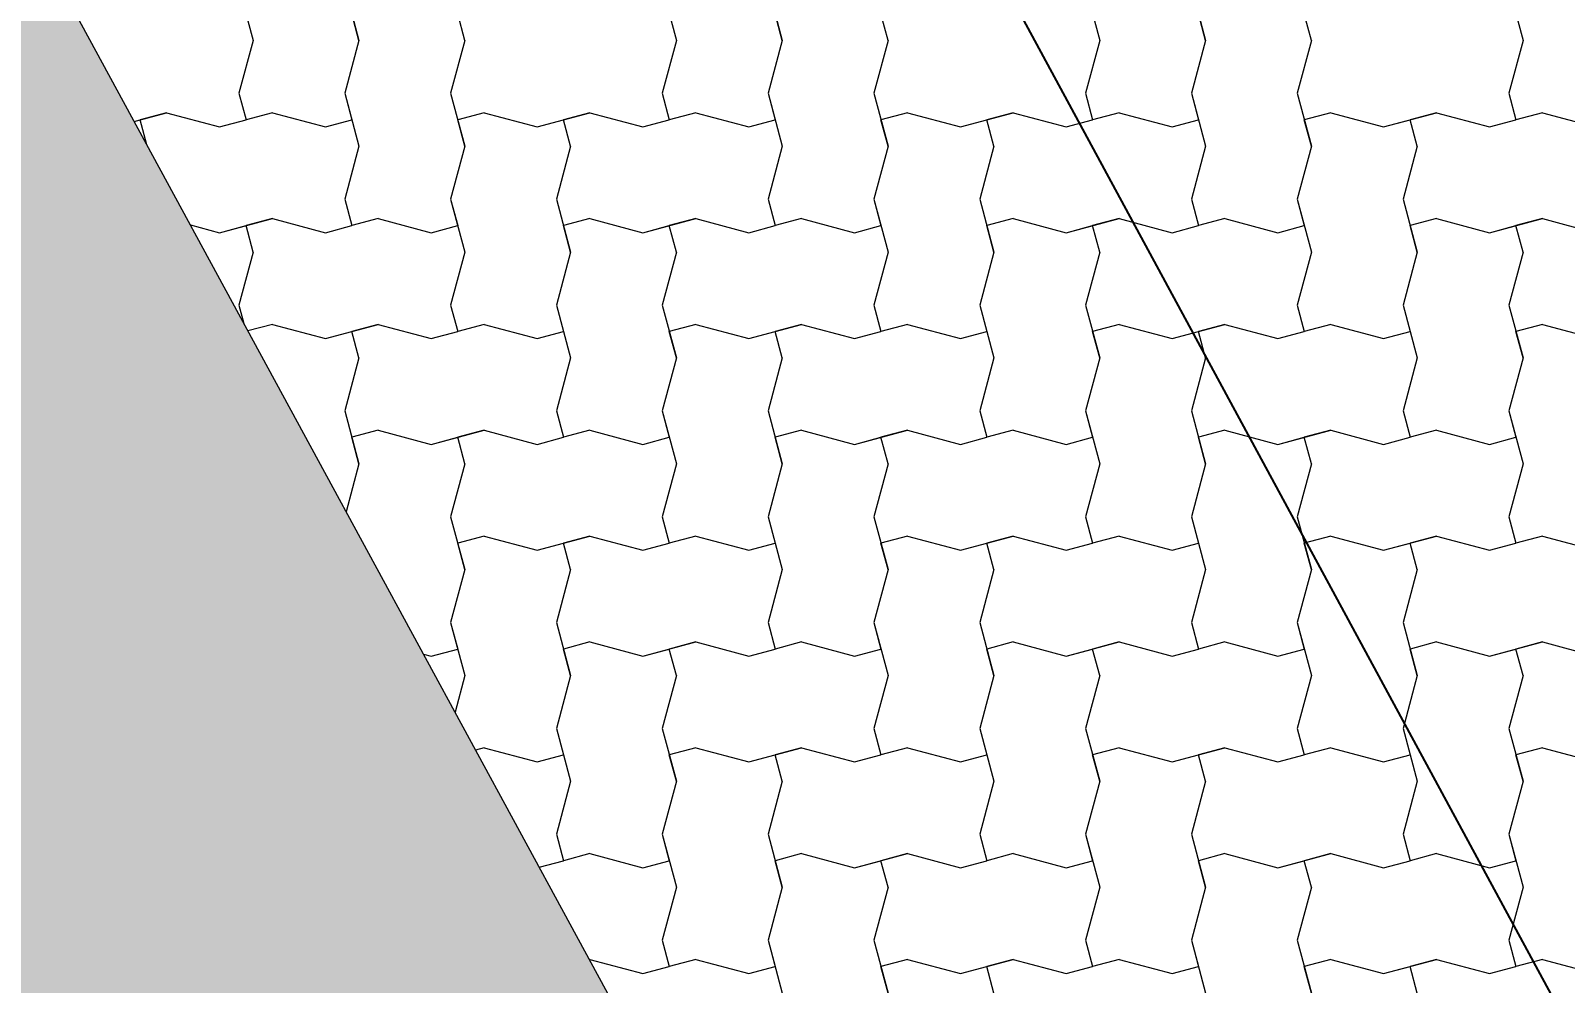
# Model space of a CAD drawing. Header units: metres. Extents: x -111189 to -108577, y -72951 to -72647.
# Drawn here: x -109761.053 to -109759.603, y -72923.063 to -72922.163 of the extents above; entities that cross this region are included whole.
import ezdxf

# ---------------------------------------------------------------- set-up
doc = ezdxf.new("R2010")
doc.units = ezdxf.units.M
doc.header["$MEASUREMENT"] = 0
doc.set_wipeout_variables(frame=1)
doc.linetypes.add('Wipeout_Contour', pattern=[1, 0, -1])
for name, color, linetype in [('00 - Muros - Pormenores', 7, 'Continuous'), ('02 - ESTRADAS', 7, 'Continuous'), ('02 - PASSEIOS', 7, 'Continuous'), ('Planta Piso -1_1_01 - TERRENO PROPOSTO', 7, 'Continuous')]:
    doc.layers.add(name, color=color, linetype=linetype)
doc.styles.add('ESTILO_GERADO_3', font='AGENCYR.TTF')
doc.dimstyles.new('ESTILO_GERADO__2', dxfattribs={"dimtxt": 0.15, "dimasz": 0.057, "dimexe": 0.18, "dimexo": 0.05, "dimgap": 0, "dimtad": 1, "dimzin": 0, "dimdsep": 46, "dimtxsty": 'ESTILO_GERADO_3', "dimblk": 'ARROWHEAD_2', "dimblk1": 'ARROWHEAD_2', "dimblk2": 'ARROWHEAD_2', "dimcen": 0.09, "dimclrd": 7, "dimclre": 7, "dimclrt": 7, "dimadec": 0, "dimazin": 0, "dimtfac": 1, "dimtdec": 4, "dimtmove": 0, "dimatfit": 3, "dimfxl": 1, "dimtolj": 1, "dimtzin": 0, "dimarcsym": 0})

# ---------------------------------------------------------------- blocks, each defined once
blk = doc.blocks.new('Malha_7_1', base_point=(-111182.45, -72914.5203))
at = {"layer": '02 - ESTRADAS', "linetype": 'Continuous', "lineweight": 0}
blk.add_hatch(color=59, dxfattribs=at).paths.add_polyline_path([(-111182.45, -72914.5203), (-111188.8126, -72916.4733), (-111186.8713, -72920.0457), (-111184.43, -72924.5384), (-111179.542, -72933.5337), (-111178.9858, -72934.5573), (-111177.1266, -72937.9788), (-111170.2715, -72950.5942), (-111163.9365, -72948.6033), (-111171.3979, -72934.867), (-111173.1932, -72931.5618), (-111177.5277, -72923.5822), (-111178.6992, -72921.4255), (-111179.283, -72920.3506), (-111181.1398, -72916.9324)])
at = {"layer": '02 - ESTRADAS', "color": 7, "linetype": 'Continuous', "lineweight": 13, "flags": 128}
blk.add_lwpolyline([(-111182.45, -72914.5203), (-111181.1398, -72916.9324), (-111179.283, -72920.3506), (-111178.6992, -72921.4255), (-111177.5277, -72923.5822), (-111173.1932, -72931.5618), (-111171.3979, -72934.867), (-111163.9365, -72948.6033), (-111170.2715, -72950.5942), (-111177.1266, -72937.9788), (-111178.9858, -72934.5573), (-111179.542, -72933.5337), (-111184.43, -72924.5384), (-111186.8713, -72920.0457), (-111188.8126, -72916.4733)], close=True, dxfattribs=at)
blk = doc.blocks.new('*X25', base_point=(-110957.0649, -73026.2797))
at = {"layer": '02 - PASSEIOS', "color": 253, "linetype": 'Continuous', "lineweight": 9}
for p, q in [((-111178.4649, -72921.548), (-111178.4515, -72921.598)), ((-111178.3649, -72921.548), (-111178.3515, -72921.598)), ((-111178.0649, -72921.548), (-111178.0515, -72921.598)), ((-111177.9649, -72921.548), (-111177.9515, -72921.598)), ((-111177.6649, -72921.548), (-111177.6515, -72921.598)), ((-111177.5649, -72921.548), (-111177.5515, -72921.598)), ((-111177.2649, -72921.548), (-111177.2515, -72921.598)), ((-111178.3515, -72921.598), (-111178.3582, -72921.573)), ((-111178.2515, -72921.598), (-111178.2582, -72921.573)), ((-111177.9515, -72921.598), (-111177.9582, -72921.573)), ((-111177.8515, -72921.598), (-111177.8582, -72921.573)), ((-111177.5515, -72921.598), (-111177.5582, -72921.573)), ((-111177.4515, -72921.598), (-111177.4582, -72921.573)), ((-111178.4515, -72921.598), (-111178.4649, -72921.648)), ((-111178.3515, -72921.598), (-111178.3649, -72921.648)), ((-111178.3515, -72921.598), (-111178.3649, -72921.648)), ((-111178.2515, -72921.598), (-111178.2649, -72921.648)), ((-111178.0515, -72921.598), (-111178.0649, -72921.648)), ((-111177.9515, -72921.598), (-111177.9649, -72921.648)), ((-111177.9515, -72921.598), (-111177.9649, -72921.648)), ((-111177.8515, -72921.598), (-111177.8649, -72921.648)), ((-111177.6515, -72921.598), (-111177.6649, -72921.648)), ((-111177.5515, -72921.598), (-111177.5649, -72921.648)), ((-111177.5515, -72921.598), (-111177.5649, -72921.648)), ((-111177.4515, -72921.598), (-111177.4649, -72921.648)), ((-111177.2515, -72921.598), (-111177.2649, -72921.648)), ((-111178.4649, -72921.648), (-111178.4582, -72921.673)), ((-111178.3649, -72921.648), (-111178.3582, -72921.673)), ((-111178.3649, -72921.648), (-111178.3515, -72921.698)), ((-111178.2649, -72921.648), (-111178.2515, -72921.698)), ((-111178.0649, -72921.648), (-111178.0582, -72921.673)), ((-111177.9649, -72921.648), (-111177.9582, -72921.673)), ((-111177.9649, -72921.648), (-111177.9515, -72921.698)), ((-111177.8649, -72921.648), (-111177.8515, -72921.698)), ((-111177.6649, -72921.648), (-111177.6582, -72921.673)), ((-111177.5649, -72921.648), (-111177.5582, -72921.673)), ((-111177.5649, -72921.648), (-111177.5515, -72921.698)), ((-111177.4649, -72921.648), (-111177.4515, -72921.698)), ((-111177.2649, -72921.648), (-111177.2582, -72921.673)), ((-111178.5639, -72921.6746), (-111178.5332, -72921.6663)), ((-111178.5639, -72921.6746), (-111178.5582, -72921.673)), ((-111178.5332, -72921.6663), (-111178.5582, -72921.673)), ((-111178.5518, -72921.6968), (-111178.5582, -72921.673)), ((-111178.5332, -72921.6663), (-111178.4832, -72921.6797)), ((-111178.5332, -72921.6663), (-111178.4832, -72921.6797)), ((-111178.4832, -72921.6797), (-111178.4582, -72921.673)), ((-111178.4832, -72921.6797), (-111178.4582, -72921.673)), ((-111178.4332, -72921.6663), (-111178.4582, -72921.673)), ((-111178.4332, -72921.6663), (-111178.3832, -72921.6797)), ((-111178.3832, -72921.6797), (-111178.3582, -72921.673)), ((-111178.2332, -72921.6663), (-111178.2582, -72921.673)), ((-111178.2332, -72921.6663), (-111178.2582, -72921.673)), ((-111178.2515, -72921.698), (-111178.2582, -72921.673)), ((-111178.2332, -72921.6663), (-111178.1832, -72921.6797)), ((-111178.2332, -72921.6663), (-111178.1832, -72921.6797)), ((-111178.1832, -72921.6797), (-111178.1332, -72921.6663)), ((-111178.1832, -72921.6797), (-111178.1582, -72921.673)), ((-111178.1332, -72921.6663), (-111178.1582, -72921.673)), ((-111178.1515, -72921.698), (-111178.1582, -72921.673)), ((-111178.1332, -72921.6663), (-111178.0832, -72921.6797)), ((-111178.1332, -72921.6663), (-111178.0832, -72921.6797)), ((-111178.0832, -72921.6797), (-111178.0582, -72921.673)), ((-111178.0832, -72921.6797), (-111178.0582, -72921.673)), ((-111178.0332, -72921.6663), (-111178.0582, -72921.673)), ((-111178.0332, -72921.6663), (-111177.9832, -72921.6797)), ((-111177.9832, -72921.6797), (-111177.9582, -72921.673)), ((-111177.8332, -72921.6663), (-111177.8582, -72921.673)), ((-111177.8332, -72921.6663), (-111177.8582, -72921.673)), ((-111177.8515, -72921.698), (-111177.8582, -72921.673)), ((-111177.8332, -72921.6663), (-111177.7832, -72921.6797)), ((-111177.8332, -72921.6663), (-111177.7832, -72921.6797)), ((-111177.7832, -72921.6797), (-111177.7332, -72921.6663)), ((-111177.7832, -72921.6797), (-111177.7582, -72921.673)), ((-111177.7332, -72921.6663), (-111177.7582, -72921.673)), ((-111177.7515, -72921.698), (-111177.7582, -72921.673)), ((-111177.7332, -72921.6663), (-111177.6832, -72921.6797)), ((-111177.7332, -72921.6663), (-111177.6832, -72921.6797)), ((-111177.6832, -72921.6797), (-111177.6582, -72921.673)), ((-111177.6832, -72921.6797), (-111177.6582, -72921.673)), ((-111177.6332, -72921.6663), (-111177.6582, -72921.673)), ((-111177.6332, -72921.6663), (-111177.5832, -72921.6797)), ((-111177.5832, -72921.6797), (-111177.5582, -72921.673)), ((-111177.4332, -72921.6663), (-111177.4582, -72921.673)), ((-111177.4332, -72921.6663), (-111177.4582, -72921.673)), ((-111177.4515, -72921.698), (-111177.4582, -72921.673)), ((-111177.4332, -72921.6663), (-111177.3832, -72921.6797)), ((-111177.4332, -72921.6663), (-111177.3832, -72921.6797)), ((-111177.3832, -72921.6797), (-111177.3332, -72921.6663)), ((-111177.3832, -72921.6797), (-111177.3582, -72921.673)), ((-111177.3332, -72921.6663), (-111177.3582, -72921.673)), ((-111177.3515, -72921.698), (-111177.3582, -72921.673)), ((-111177.3332, -72921.6663), (-111177.2832, -72921.6797)), ((-111177.3332, -72921.6663), (-111177.2832, -72921.6797)), ((-111177.2832, -72921.6797), (-111177.2582, -72921.673)), ((-111177.2832, -72921.6797), (-111177.2582, -72921.673)), ((-111177.2332, -72921.6663), (-111177.2582, -72921.673)), ((-111177.2332, -72921.6663), (-111177.1832, -72921.6797)), ((-111178.3515, -72921.698), (-111178.3649, -72921.748)), ((-111178.2515, -72921.698), (-111178.2649, -72921.748)), ((-111178.2515, -72921.698), (-111178.2649, -72921.748)), ((-111178.1515, -72921.698), (-111178.1649, -72921.748)), ((-111177.9515, -72921.698), (-111177.9649, -72921.748)), ((-111177.8515, -72921.698), (-111177.8649, -72921.748)), ((-111177.8515, -72921.698), (-111177.8649, -72921.748)), ((-111177.7515, -72921.698), (-111177.7649, -72921.748)), ((-111177.5515, -72921.698), (-111177.5649, -72921.748)), ((-111177.4515, -72921.698), (-111177.4649, -72921.748)), ((-111177.4515, -72921.698), (-111177.4649, -72921.748)), ((-111177.3515, -72921.698), (-111177.3649, -72921.748)), ((-111178.3649, -72921.748), (-111178.3582, -72921.773)), ((-111178.2649, -72921.748), (-111178.2582, -72921.773)), ((-111178.2649, -72921.748), (-111178.2515, -72921.798)), ((-111178.1649, -72921.748), (-111178.1515, -72921.798)), ((-111177.9649, -72921.748), (-111177.9582, -72921.773)), ((-111177.8649, -72921.748), (-111177.8582, -72921.773)), ((-111177.8649, -72921.748), (-111177.8515, -72921.798)), ((-111177.7649, -72921.748), (-111177.7515, -72921.798)), ((-111177.5649, -72921.748), (-111177.5582, -72921.773)), ((-111177.4649, -72921.748), (-111177.4582, -72921.773)), ((-111177.4649, -72921.748), (-111177.4515, -72921.798)), ((-111177.3649, -72921.748), (-111177.3515, -72921.798)), ((-111178.5108, -72921.7723), (-111178.4832, -72921.7797)), ((-111178.5108, -72921.7723), (-111178.4832, -72921.7797)), ((-111178.4832, -72921.7797), (-111178.4332, -72921.7663)), ((-111178.4832, -72921.7797), (-111178.4582, -72921.773)), ((-111178.4332, -72921.7663), (-111178.4582, -72921.773)), ((-111178.4515, -72921.798), (-111178.4582, -72921.773)), ((-111178.4332, -72921.7663), (-111178.3832, -72921.7797)), ((-111178.4332, -72921.7663), (-111178.3832, -72921.7797)), ((-111178.3832, -72921.7797), (-111178.3582, -72921.773)), ((-111178.3832, -72921.7797), (-111178.3582, -72921.773)), ((-111178.3332, -72921.7663), (-111178.3582, -72921.773)), ((-111178.3332, -72921.7663), (-111178.2832, -72921.7797)), ((-111178.2832, -72921.7797), (-111178.2582, -72921.773)), ((-111178.1332, -72921.7663), (-111178.1582, -72921.773)), ((-111178.1332, -72921.7663), (-111178.1582, -72921.773)), ((-111178.1515, -72921.798), (-111178.1582, -72921.773)), ((-111178.1332, -72921.7663), (-111178.0832, -72921.7797)), ((-111178.1332, -72921.7663), (-111178.0832, -72921.7797)), ((-111178.0832, -72921.7797), (-111178.0332, -72921.7663)), ((-111178.0832, -72921.7797), (-111178.0582, -72921.773)), ((-111178.0332, -72921.7663), (-111178.0582, -72921.773)), ((-111178.0515, -72921.798), (-111178.0582, -72921.773)), ((-111178.0332, -72921.7663), (-111177.9832, -72921.7797)), ((-111178.0332, -72921.7663), (-111177.9832, -72921.7797)), ((-111177.9832, -72921.7797), (-111177.9582, -72921.773)), ((-111177.9832, -72921.7797), (-111177.9582, -72921.773)), ((-111177.9332, -72921.7663), (-111177.9582, -72921.773)), ((-111177.9332, -72921.7663), (-111177.8832, -72921.7797)), ((-111177.8832, -72921.7797), (-111177.8582, -72921.773)), ((-111177.7332, -72921.7663), (-111177.7582, -72921.773)), ((-111177.7332, -72921.7663), (-111177.7582, -72921.773)), ((-111177.7515, -72921.798), (-111177.7582, -72921.773)), ((-111177.7332, -72921.7663), (-111177.6832, -72921.7797)), ((-111177.7332, -72921.7663), (-111177.6832, -72921.7797)), ((-111177.6832, -72921.7797), (-111177.6332, -72921.7663)), ((-111177.6832, -72921.7797), (-111177.6582, -72921.773)), ((-111177.6332, -72921.7663), (-111177.6582, -72921.773)), ((-111177.6515, -72921.798), (-111177.6582, -72921.773)), ((-111177.6332, -72921.7663), (-111177.5832, -72921.7797)), ((-111177.6332, -72921.7663), (-111177.5832, -72921.7797)), ((-111177.5832, -72921.7797), (-111177.5582, -72921.773)), ((-111177.5832, -72921.7797), (-111177.5582, -72921.773)), ((-111177.5332, -72921.7663), (-111177.5582, -72921.773)), ((-111177.5332, -72921.7663), (-111177.4832, -72921.7797)), ((-111177.4832, -72921.7797), (-111177.4582, -72921.773)), ((-111177.3332, -72921.7663), (-111177.3582, -72921.773)), ((-111177.3332, -72921.7663), (-111177.3582, -72921.773)), ((-111177.3515, -72921.798), (-111177.3582, -72921.773)), ((-111177.3332, -72921.7663), (-111177.2832, -72921.7797)), ((-111177.3332, -72921.7663), (-111177.2832, -72921.7797)), ((-111177.2832, -72921.7797), (-111177.2332, -72921.7663)), ((-111177.2832, -72921.7797), (-111177.2582, -72921.773)), ((-111177.2332, -72921.7663), (-111177.2582, -72921.773)), ((-111177.2515, -72921.798), (-111177.2582, -72921.773)), ((-111177.2332, -72921.7663), (-111177.1832, -72921.7797)), ((-111177.2332, -72921.7663), (-111177.1832, -72921.7797)), ((-111178.4515, -72921.798), (-111178.4649, -72921.848)), ((-111178.2515, -72921.798), (-111178.2649, -72921.848)), ((-111178.1515, -72921.798), (-111178.1649, -72921.848)), ((-111178.1515, -72921.798), (-111178.1649, -72921.848)), ((-111178.0515, -72921.798), (-111178.0649, -72921.848)), ((-111177.8515, -72921.798), (-111177.8649, -72921.848)), ((-111177.7515, -72921.798), (-111177.7649, -72921.848)), ((-111177.7515, -72921.798), (-111177.7649, -72921.848)), ((-111177.6515, -72921.798), (-111177.6649, -72921.848)), ((-111177.4515, -72921.798), (-111177.4649, -72921.848)), ((-111177.3515, -72921.798), (-111177.3649, -72921.848)), ((-111177.3515, -72921.798), (-111177.3649, -72921.848)), ((-111177.2515, -72921.798), (-111177.2649, -72921.848)), ((-111178.4649, -72921.848), (-111178.4602, -72921.8654)), ((-111178.2649, -72921.848), (-111178.2582, -72921.873)), ((-111178.1649, -72921.848), (-111178.1582, -72921.873)), ((-111178.1649, -72921.848), (-111178.1515, -72921.898)), ((-111178.0649, -72921.848), (-111178.0515, -72921.898)), ((-111177.8649, -72921.848), (-111177.8582, -72921.873)), ((-111177.7649, -72921.848), (-111177.7582, -72921.873)), ((-111177.7649, -72921.848), (-111177.7515, -72921.898)), ((-111177.6649, -72921.848), (-111177.6515, -72921.898)), ((-111177.4649, -72921.848), (-111177.4582, -72921.873)), ((-111177.3649, -72921.848), (-111177.3582, -72921.873)), ((-111177.3649, -72921.848), (-111177.3515, -72921.898)), ((-111177.2649, -72921.848), (-111177.2515, -72921.898)), ((-111178.4332, -72921.8663), (-111178.4564, -72921.8725)), ((-111178.4332, -72921.8663), (-111178.4564, -72921.8725)), ((-111178.4332, -72921.8663), (-111178.3832, -72921.8797)), ((-111178.4332, -72921.8663), (-111178.3832, -72921.8797)), ((-111178.3832, -72921.8797), (-111178.3332, -72921.8663)), ((-111178.3832, -72921.8797), (-111178.3582, -72921.873)), ((-111178.3332, -72921.8663), (-111178.3582, -72921.873)), ((-111178.3515, -72921.898), (-111178.3582, -72921.873)), ((-111178.3332, -72921.8663), (-111178.2832, -72921.8797)), ((-111178.3332, -72921.8663), (-111178.2832, -72921.8797)), ((-111178.2832, -72921.8797), (-111178.2582, -72921.873)), ((-111178.2832, -72921.8797), (-111178.2582, -72921.873)), ((-111178.2332, -72921.8663), (-111178.2582, -72921.873)), ((-111178.2332, -72921.8663), (-111178.1832, -72921.8797)), ((-111178.1832, -72921.8797), (-111178.1582, -72921.873)), ((-111178.0332, -72921.8663), (-111178.0582, -72921.873)), ((-111178.0332, -72921.8663), (-111178.0582, -72921.873)), ((-111178.0515, -72921.898), (-111178.0582, -72921.873)), ((-111178.0332, -72921.8663), (-111177.9832, -72921.8797)), ((-111178.0332, -72921.8663), (-111177.9832, -72921.8797)), ((-111177.9832, -72921.8797), (-111177.9332, -72921.8663)), ((-111177.9832, -72921.8797), (-111177.9582, -72921.873)), ((-111177.9332, -72921.8663), (-111177.9582, -72921.873)), ((-111177.9515, -72921.898), (-111177.9582, -72921.873)), ((-111177.9332, -72921.8663), (-111177.8832, -72921.8797)), ((-111177.9332, -72921.8663), (-111177.8832, -72921.8797)), ((-111177.8832, -72921.8797), (-111177.8582, -72921.873)), ((-111177.8832, -72921.8797), (-111177.8582, -72921.873)), ((-111177.8332, -72921.8663), (-111177.8582, -72921.873)), ((-111177.8332, -72921.8663), (-111177.7832, -72921.8797)), ((-111177.7832, -72921.8797), (-111177.7582, -72921.873)), ((-111177.6332, -72921.8663), (-111177.6582, -72921.873)), ((-111177.6332, -72921.8663), (-111177.6582, -72921.873)), ((-111177.6515, -72921.898), (-111177.6582, -72921.873)), ((-111177.6332, -72921.8663), (-111177.5832, -72921.8797)), ((-111177.6332, -72921.8663), (-111177.5832, -72921.8797)), ((-111177.5832, -72921.8797), (-111177.5332, -72921.8663)), ((-111177.5832, -72921.8797), (-111177.5582, -72921.873)), ((-111177.5332, -72921.8663), (-111177.5582, -72921.873)), ((-111177.5515, -72921.898), (-111177.5582, -72921.873)), ((-111177.5332, -72921.8663), (-111177.4832, -72921.8797)), ((-111177.5332, -72921.8663), (-111177.4832, -72921.8797)), ((-111177.4832, -72921.8797), (-111177.4582, -72921.873)), ((-111177.4832, -72921.8797), (-111177.4582, -72921.873)), ((-111177.4332, -72921.8663), (-111177.4582, -72921.873)), ((-111177.4332, -72921.8663), (-111177.3832, -72921.8797)), ((-111177.3832, -72921.8797), (-111177.3582, -72921.873)), ((-111177.2332, -72921.8663), (-111177.2582, -72921.873)), ((-111177.2332, -72921.8663), (-111177.2582, -72921.873)), ((-111177.2515, -72921.898), (-111177.2582, -72921.873)), ((-111177.2332, -72921.8663), (-111177.1832, -72921.8797)), ((-111177.2332, -72921.8663), (-111177.1832, -72921.8797)), ((-111178.3515, -72921.898), (-111178.3649, -72921.948)), ((-111178.1515, -72921.898), (-111178.1649, -72921.948)), ((-111178.0515, -72921.898), (-111178.0649, -72921.948)), ((-111178.0515, -72921.898), (-111178.0649, -72921.948)), ((-111177.9515, -72921.898), (-111177.9649, -72921.948)), ((-111177.7515, -72921.898), (-111177.7649, -72921.948)), ((-111177.6515, -72921.898), (-111177.6649, -72921.948)), ((-111177.6515, -72921.898), (-111177.6649, -72921.948)), ((-111177.5515, -72921.898), (-111177.5649, -72921.948)), ((-111177.3515, -72921.898), (-111177.3649, -72921.948)), ((-111177.2515, -72921.898), (-111177.2649, -72921.948)), ((-111177.2515, -72921.898), (-111177.2649, -72921.948)), ((-111178.3649, -72921.948), (-111178.3515, -72921.998)), ((-111178.1649, -72921.948), (-111178.1582, -72921.973)), ((-111178.0649, -72921.948), (-111178.0582, -72921.973)), ((-111178.0649, -72921.948), (-111178.0515, -72921.998)), ((-111177.9649, -72921.948), (-111177.9515, -72921.998)), ((-111177.7649, -72921.948), (-111177.7582, -72921.973)), ((-111177.6649, -72921.948), (-111177.6582, -72921.973)), ((-111177.6649, -72921.948), (-111177.6515, -72921.998)), ((-111177.5649, -72921.948), (-111177.5515, -72921.998)), ((-111177.3649, -72921.948), (-111177.3582, -72921.973)), ((-111177.2649, -72921.948), (-111177.2582, -72921.973)), ((-111177.2649, -72921.948), (-111177.2515, -72921.998)), ((-111178.3332, -72921.9663), (-111178.3582, -72921.973)), ((-111178.3332, -72921.9663), (-111178.3582, -72921.973)), ((-111178.3515, -72921.998), (-111178.3582, -72921.973)), ((-111178.3332, -72921.9663), (-111178.2832, -72921.9797)), ((-111178.3332, -72921.9663), (-111178.2832, -72921.9797)), ((-111178.2832, -72921.9797), (-111178.2332, -72921.9663)), ((-111178.2832, -72921.9797), (-111178.2582, -72921.973)), ((-111178.2332, -72921.9663), (-111178.2582, -72921.973)), ((-111178.2515, -72921.998), (-111178.2582, -72921.973)), ((-111178.2332, -72921.9663), (-111178.1832, -72921.9797)), ((-111178.2332, -72921.9663), (-111178.1832, -72921.9797)), ((-111178.1832, -72921.9797), (-111178.1582, -72921.973)), ((-111178.1832, -72921.9797), (-111178.1582, -72921.973)), ((-111178.1332, -72921.9663), (-111178.1582, -72921.973)), ((-111178.1332, -72921.9663), (-111178.0832, -72921.9797)), ((-111178.0832, -72921.9797), (-111178.0582, -72921.973)), ((-111177.9332, -72921.9663), (-111177.9582, -72921.973)), ((-111177.9332, -72921.9663), (-111177.9582, -72921.973)), ((-111177.9515, -72921.998), (-111177.9582, -72921.973)), ((-111177.9332, -72921.9663), (-111177.8832, -72921.9797)), ((-111177.9332, -72921.9663), (-111177.8832, -72921.9797)), ((-111177.8832, -72921.9797), (-111177.8332, -72921.9663)), ((-111177.8832, -72921.9797), (-111177.8582, -72921.973)), ((-111177.8332, -72921.9663), (-111177.8582, -72921.973)), ((-111177.8515, -72921.998), (-111177.8582, -72921.973)), ((-111177.8332, -72921.9663), (-111177.7832, -72921.9797)), ((-111177.8332, -72921.9663), (-111177.7832, -72921.9797)), ((-111177.7832, -72921.9797), (-111177.7582, -72921.973)), ((-111177.7832, -72921.9797), (-111177.7582, -72921.973)), ((-111177.7332, -72921.9663), (-111177.7582, -72921.973)), ((-111177.7332, -72921.9663), (-111177.6832, -72921.9797)), ((-111177.6832, -72921.9797), (-111177.6582, -72921.973)), ((-111177.5332, -72921.9663), (-111177.5582, -72921.973)), ((-111177.5332, -72921.9663), (-111177.5582, -72921.973)), ((-111177.5515, -72921.998), (-111177.5582, -72921.973)), ((-111177.5332, -72921.9663), (-111177.4832, -72921.9797)), ((-111177.5332, -72921.9663), (-111177.4832, -72921.9797)), ((-111177.4832, -72921.9797), (-111177.4332, -72921.9663)), ((-111177.4832, -72921.9797), (-111177.4582, -72921.973)), ((-111177.4332, -72921.9663), (-111177.4582, -72921.973)), ((-111177.4515, -72921.998), (-111177.4582, -72921.973)), ((-111177.4332, -72921.9663), (-111177.3832, -72921.9797)), ((-111177.4332, -72921.9663), (-111177.3832, -72921.9797)), ((-111177.3832, -72921.9797), (-111177.3582, -72921.973)), ((-111177.3832, -72921.9797), (-111177.3582, -72921.973)), ((-111177.3332, -72921.9663), (-111177.3582, -72921.973)), ((-111177.3332, -72921.9663), (-111177.2832, -72921.9797)), ((-111177.2832, -72921.9797), (-111177.2582, -72921.973)), ((-111178.3515, -72921.998), (-111178.3636, -72922.0433)), ((-111178.3515, -72921.998), (-111178.3636, -72922.0433)), ((-111178.2515, -72921.998), (-111178.2649, -72922.048)), ((-111178.0515, -72921.998), (-111178.0649, -72922.048)), ((-111177.9515, -72921.998), (-111177.9649, -72922.048)), ((-111177.9515, -72921.998), (-111177.9649, -72922.048)), ((-111177.8515, -72921.998), (-111177.8649, -72922.048)), ((-111177.6515, -72921.998), (-111177.6649, -72922.048)), ((-111177.5515, -72921.998), (-111177.5649, -72922.048)), ((-111177.5515, -72921.998), (-111177.5649, -72922.048)), ((-111177.4515, -72921.998), (-111177.4649, -72922.048)), ((-111177.2515, -72921.998), (-111177.2649, -72922.048)), ((-111178.2649, -72922.048), (-111178.2515, -72922.098)), ((-111178.0649, -72922.048), (-111178.0582, -72922.073)), ((-111177.9649, -72922.048), (-111177.9582, -72922.073)), ((-111177.9649, -72922.048), (-111177.9515, -72922.098)), ((-111177.8649, -72922.048), (-111177.8515, -72922.098)), ((-111177.6649, -72922.048), (-111177.6582, -72922.073)), ((-111177.5649, -72922.048), (-111177.5582, -72922.073)), ((-111177.5649, -72922.048), (-111177.5515, -72922.098)), ((-111177.4649, -72922.048), (-111177.4515, -72922.098)), ((-111177.2649, -72922.048), (-111177.2582, -72922.073)), ((-111178.2332, -72922.0663), (-111178.2582, -72922.073)), ((-111178.2332, -72922.0663), (-111178.2582, -72922.073)), ((-111178.2515, -72922.098), (-111178.2582, -72922.073)), ((-111178.2332, -72922.0663), (-111178.1832, -72922.0797)), ((-111178.2332, -72922.0663), (-111178.1832, -72922.0797)), ((-111178.1832, -72922.0797), (-111178.1332, -72922.0663)), ((-111178.1832, -72922.0797), (-111178.1582, -72922.073)), ((-111178.1332, -72922.0663), (-111178.1582, -72922.073)), ((-111178.1515, -72922.098), (-111178.1582, -72922.073)), ((-111178.1332, -72922.0663), (-111178.0832, -72922.0797)), ((-111178.1332, -72922.0663), (-111178.0832, -72922.0797)), ((-111178.0832, -72922.0797), (-111178.0582, -72922.073)), ((-111178.0832, -72922.0797), (-111178.0582, -72922.073)), ((-111178.0332, -72922.0663), (-111178.0582, -72922.073)), ((-111178.0332, -72922.0663), (-111177.9832, -72922.0797)), ((-111177.9832, -72922.0797), (-111177.9582, -72922.073)), ((-111177.8332, -72922.0663), (-111177.8582, -72922.073)), ((-111177.8332, -72922.0663), (-111177.8582, -72922.073)), ((-111177.8515, -72922.098), (-111177.8582, -72922.073)), ((-111177.8332, -72922.0663), (-111177.7832, -72922.0797)), ((-111177.8332, -72922.0663), (-111177.7832, -72922.0797)), ((-111177.7832, -72922.0797), (-111177.7332, -72922.0663)), ((-111177.7832, -72922.0797), (-111177.7582, -72922.073)), ((-111177.7332, -72922.0663), (-111177.7582, -72922.073)), ((-111177.7515, -72922.098), (-111177.7582, -72922.073)), ((-111177.7332, -72922.0663), (-111177.6832, -72922.0797)), ((-111177.7332, -72922.0663), (-111177.6832, -72922.0797)), ((-111177.6832, -72922.0797), (-111177.6582, -72922.073)), ((-111177.6832, -72922.0797), (-111177.6582, -72922.073)), ((-111177.6332, -72922.0663), (-111177.6582, -72922.073)), ((-111177.6332, -72922.0663), (-111177.5832, -72922.0797)), ((-111177.5832, -72922.0797), (-111177.5582, -72922.073)), ((-111177.4332, -72922.0663), (-111177.4582, -72922.073)), ((-111177.4332, -72922.0663), (-111177.4582, -72922.073)), ((-111177.4515, -72922.098), (-111177.4582, -72922.073)), ((-111177.4332, -72922.0663), (-111177.3832, -72922.0797)), ((-111177.4332, -72922.0663), (-111177.3832, -72922.0797)), ((-111177.3832, -72922.0797), (-111177.3332, -72922.0663)), ((-111177.3832, -72922.0797), (-111177.3582, -72922.073)), ((-111177.3332, -72922.0663), (-111177.3582, -72922.073)), ((-111177.3515, -72922.098), (-111177.3582, -72922.073)), ((-111177.3332, -72922.0663), (-111177.2832, -72922.0797)), ((-111177.3332, -72922.0663), (-111177.2832, -72922.0797)), ((-111177.2832, -72922.0797), (-111177.2582, -72922.073)), ((-111177.2832, -72922.0797), (-111177.2582, -72922.073)), ((-111177.2332, -72922.0663), (-111177.2582, -72922.073)), ((-111177.2332, -72922.0663), (-111177.1832, -72922.0797)), ((-111178.2515, -72922.098), (-111178.2649, -72922.148)), ((-111178.2515, -72922.098), (-111178.2649, -72922.148)), ((-111178.1515, -72922.098), (-111178.1649, -72922.148)), ((-111177.9515, -72922.098), (-111177.9649, -72922.148)), ((-111177.8515, -72922.098), (-111177.8649, -72922.148)), ((-111177.8515, -72922.098), (-111177.8649, -72922.148)), ((-111177.7515, -72922.098), (-111177.7649, -72922.148)), ((-111177.5515, -72922.098), (-111177.5649, -72922.148)), ((-111177.4515, -72922.098), (-111177.4649, -72922.148)), ((-111177.4515, -72922.098), (-111177.4649, -72922.148)), ((-111177.3515, -72922.098), (-111177.3649, -72922.148)), ((-111178.2649, -72922.148), (-111178.2582, -72922.173)), ((-111178.2649, -72922.148), (-111178.2515, -72922.198)), ((-111178.1649, -72922.148), (-111178.1515, -72922.198)), ((-111177.9649, -72922.148), (-111177.9582, -72922.173)), ((-111177.8649, -72922.148), (-111177.8582, -72922.173)), ((-111177.8649, -72922.148), (-111177.8515, -72922.198)), ((-111177.7649, -72922.148), (-111177.7515, -72922.198)), ((-111177.5649, -72922.148), (-111177.5582, -72922.173)), ((-111177.4649, -72922.148), (-111177.4582, -72922.173)), ((-111177.4649, -72922.148), (-111177.4515, -72922.198)), ((-111177.3649, -72922.148), (-111177.3515, -72922.198)), ((-111178.1332, -72922.1663), (-111178.1582, -72922.173)), ((-111178.1332, -72922.1663), (-111178.1582, -72922.173)), ((-111178.1332, -72922.1663), (-111178.0832, -72922.1797)), ((-111178.1332, -72922.1663), (-111178.0832, -72922.1797)), ((-111178.0832, -72922.1797), (-111178.0332, -72922.1663)), ((-111178.0332, -72922.1663), (-111178.0582, -72922.173)), ((-111178.0332, -72922.1663), (-111177.9832, -72922.1797)), ((-111178.0332, -72922.1663), (-111177.9832, -72922.1797)), ((-111177.9332, -72922.1663), (-111177.9582, -72922.173)), ((-111177.9332, -72922.1663), (-111177.8832, -72922.1797)), ((-111177.7332, -72922.1663), (-111177.7582, -72922.173)), ((-111177.7332, -72922.1663), (-111177.7582, -72922.173)), ((-111177.7332, -72922.1663), (-111177.6832, -72922.1797)), ((-111177.7332, -72922.1663), (-111177.6832, -72922.1797)), ((-111177.6832, -72922.1797), (-111177.6332, -72922.1663)), ((-111177.6332, -72922.1663), (-111177.6582, -72922.173)), ((-111177.6332, -72922.1663), (-111177.5832, -72922.1797)), ((-111177.6332, -72922.1663), (-111177.5832, -72922.1797)), ((-111177.5332, -72922.1663), (-111177.5582, -72922.173)), ((-111177.5332, -72922.1663), (-111177.4832, -72922.1797)), ((-111177.3332, -72922.1663), (-111177.3582, -72922.173)), ((-111177.3332, -72922.1663), (-111177.3582, -72922.173)), ((-111177.3332, -72922.1663), (-111177.2832, -72922.1797)), ((-111177.3332, -72922.1663), (-111177.2832, -72922.1797)), ((-111177.2832, -72922.1797), (-111177.2332, -72922.1663)), ((-111177.2332, -72922.1663), (-111177.2582, -72922.173)), ((-111177.2332, -72922.1663), (-111177.1832, -72922.1797)), ((-111177.2332, -72922.1663), (-111177.1832, -72922.1797)), ((-111178.2906, -72922.1778), (-111178.2832, -72922.1797)), ((-111178.2832, -72922.1797), (-111178.2582, -72922.173)), ((-111178.1515, -72922.198), (-111178.1582, -72922.173)), ((-111178.0832, -72922.1797), (-111178.0582, -72922.173)), ((-111178.0515, -72922.198), (-111178.0582, -72922.173)), ((-111177.9832, -72922.1797), (-111177.9582, -72922.173)), ((-111177.9832, -72922.1797), (-111177.9582, -72922.173)), ((-111177.8832, -72922.1797), (-111177.8582, -72922.173)), ((-111177.7515, -72922.198), (-111177.7582, -72922.173)), ((-111177.6832, -72922.1797), (-111177.6582, -72922.173)), ((-111177.6515, -72922.198), (-111177.6582, -72922.173)), ((-111177.5832, -72922.1797), (-111177.5582, -72922.173)), ((-111177.5832, -72922.1797), (-111177.5582, -72922.173)), ((-111177.4832, -72922.1797), (-111177.4582, -72922.173)), ((-111177.3515, -72922.198), (-111177.3582, -72922.173)), ((-111177.2832, -72922.1797), (-111177.2582, -72922.173)), ((-111177.2515, -72922.198), (-111177.2582, -72922.173)), ((-111178.2515, -72922.198), (-111178.2607, -72922.2326)), ((-111178.1515, -72922.198), (-111178.1649, -72922.248)), ((-111178.1515, -72922.198), (-111178.1649, -72922.248)), ((-111178.0515, -72922.198), (-111178.0649, -72922.248)), ((-111177.8515, -72922.198), (-111177.8649, -72922.248)), ((-111177.7515, -72922.198), (-111177.7649, -72922.248)), ((-111177.7515, -72922.198), (-111177.7649, -72922.248)), ((-111177.6515, -72922.198), (-111177.6649, -72922.248)), ((-111177.4515, -72922.198), (-111177.4649, -72922.248)), ((-111177.3515, -72922.198), (-111177.3649, -72922.248)), ((-111177.3515, -72922.198), (-111177.3649, -72922.248)), ((-111177.2515, -72922.198), (-111177.2649, -72922.248)), ((-111178.1649, -72922.248), (-111178.1582, -72922.273)), ((-111178.1649, -72922.248), (-111178.1515, -72922.298)), ((-111178.0649, -72922.248), (-111178.0515, -72922.298)), ((-111177.8649, -72922.248), (-111177.8582, -72922.273)), ((-111177.7649, -72922.248), (-111177.7582, -72922.273)), ((-111177.7649, -72922.248), (-111177.7515, -72922.298)), ((-111177.6649, -72922.248), (-111177.6515, -72922.298)), ((-111177.4649, -72922.248), (-111177.4582, -72922.273)), ((-111177.3649, -72922.248), (-111177.3582, -72922.273)), ((-111177.3649, -72922.248), (-111177.3515, -72922.298)), ((-111177.2649, -72922.248), (-111177.2515, -72922.298)), ((-111178.2332, -72922.2663), (-111178.2413, -72922.2685)), ((-111178.2332, -72922.2663), (-111178.1832, -72922.2797)), ((-111178.0332, -72922.2663), (-111178.0582, -72922.273)), ((-111178.0332, -72922.2663), (-111178.0582, -72922.273)), ((-111178.0332, -72922.2663), (-111177.9832, -72922.2797)), ((-111178.0332, -72922.2663), (-111177.9832, -72922.2797)), ((-111177.9832, -72922.2797), (-111177.9332, -72922.2663)), ((-111177.9332, -72922.2663), (-111177.9582, -72922.273)), ((-111177.9332, -72922.2663), (-111177.8832, -72922.2797)), ((-111177.9332, -72922.2663), (-111177.8832, -72922.2797)), ((-111177.8332, -72922.2663), (-111177.8582, -72922.273)), ((-111177.8332, -72922.2663), (-111177.7832, -72922.2797)), ((-111177.6332, -72922.2663), (-111177.6582, -72922.273)), ((-111177.6332, -72922.2663), (-111177.6582, -72922.273)), ((-111177.6332, -72922.2663), (-111177.5832, -72922.2797)), ((-111177.6332, -72922.2663), (-111177.5832, -72922.2797)), ((-111177.5832, -72922.2797), (-111177.5332, -72922.2663)), ((-111177.5332, -72922.2663), (-111177.5582, -72922.273)), ((-111177.5332, -72922.2663), (-111177.4832, -72922.2797)), ((-111177.5332, -72922.2663), (-111177.4832, -72922.2797)), ((-111177.4332, -72922.2663), (-111177.4582, -72922.273)), ((-111177.4332, -72922.2663), (-111177.3832, -72922.2797)), ((-111177.2332, -72922.2663), (-111177.2582, -72922.273)), ((-111177.2332, -72922.2663), (-111177.2582, -72922.273)), ((-111177.2332, -72922.2663), (-111177.1832, -72922.2797)), ((-111177.2332, -72922.2663), (-111177.1832, -72922.2797)), ((-111178.1832, -72922.2797), (-111178.1582, -72922.273)), ((-111178.0515, -72922.298), (-111178.0582, -72922.273)), ((-111177.9832, -72922.2797), (-111177.9582, -72922.273)), ((-111177.9515, -72922.298), (-111177.9582, -72922.273)), ((-111177.8832, -72922.2797), (-111177.8582, -72922.273)), ((-111177.8832, -72922.2797), (-111177.8582, -72922.273)), ((-111177.7832, -72922.2797), (-111177.7582, -72922.273)), ((-111177.6515, -72922.298), (-111177.6582, -72922.273)), ((-111177.5832, -72922.2797), (-111177.5582, -72922.273)), ((-111177.5515, -72922.298), (-111177.5582, -72922.273)), ((-111177.4832, -72922.2797), (-111177.4582, -72922.273)), ((-111177.4832, -72922.2797), (-111177.4582, -72922.273)), ((-111177.3832, -72922.2797), (-111177.3582, -72922.273)), ((-111177.2515, -72922.298), (-111177.2582, -72922.273)), ((-111178.1515, -72922.298), (-111178.1649, -72922.348)), ((-111178.0515, -72922.298), (-111178.0649, -72922.348)), ((-111178.0515, -72922.298), (-111178.0649, -72922.348)), ((-111177.9515, -72922.298), (-111177.9649, -72922.348)), ((-111177.7515, -72922.298), (-111177.7649, -72922.348)), ((-111177.6515, -72922.298), (-111177.6649, -72922.348)), ((-111177.6515, -72922.298), (-111177.6649, -72922.348)), ((-111177.5515, -72922.298), (-111177.5649, -72922.348)), ((-111177.3515, -72922.298), (-111177.3649, -72922.348)), ((-111177.2515, -72922.298), (-111177.2649, -72922.348)), ((-111177.2515, -72922.298), (-111177.2649, -72922.348)), ((-111178.1649, -72922.348), (-111178.1582, -72922.373)), ((-111178.0649, -72922.348), (-111178.0582, -72922.373)), ((-111178.0649, -72922.348), (-111178.0515, -72922.398)), ((-111177.9649, -72922.348), (-111177.9515, -72922.398)), ((-111177.7649, -72922.348), (-111177.7582, -72922.373)), ((-111177.6649, -72922.348), (-111177.6582, -72922.373)), ((-111177.6649, -72922.348), (-111177.6515, -72922.398)), ((-111177.5649, -72922.348), (-111177.5515, -72922.398)), ((-111177.3649, -72922.348), (-111177.3582, -72922.373)), ((-111177.2649, -72922.348), (-111177.2582, -72922.373)), ((-111177.2649, -72922.348), (-111177.2515, -72922.398)), ((-111178.1332, -72922.3663), (-111178.1582, -72922.373)), ((-111178.1332, -72922.3663), (-111178.0832, -72922.3797)), ((-111177.9332, -72922.3663), (-111177.9582, -72922.373)), ((-111177.9332, -72922.3663), (-111177.9582, -72922.373)), ((-111177.9332, -72922.3663), (-111177.8832, -72922.3797)), ((-111177.9332, -72922.3663), (-111177.8832, -72922.3797)), ((-111177.8832, -72922.3797), (-111177.8332, -72922.3663)), ((-111177.8332, -72922.3663), (-111177.8582, -72922.373)), ((-111177.8332, -72922.3663), (-111177.7832, -72922.3797)), ((-111177.8332, -72922.3663), (-111177.7832, -72922.3797)), ((-111177.7332, -72922.3663), (-111177.7582, -72922.373)), ((-111177.7332, -72922.3663), (-111177.6832, -72922.3797)), ((-111177.5332, -72922.3663), (-111177.5582, -72922.373)), ((-111177.5332, -72922.3663), (-111177.5582, -72922.373)), ((-111177.5332, -72922.3663), (-111177.4832, -72922.3797)), ((-111177.5332, -72922.3663), (-111177.4832, -72922.3797)), ((-111177.4832, -72922.3797), (-111177.4332, -72922.3663)), ((-111177.4332, -72922.3663), (-111177.4582, -72922.373)), ((-111177.4332, -72922.3663), (-111177.3832, -72922.3797)), ((-111177.4332, -72922.3663), (-111177.3832, -72922.3797)), ((-111177.3332, -72922.3663), (-111177.3582, -72922.373)), ((-111177.3332, -72922.3663), (-111177.2832, -72922.3797)), ((-111178.1811, -72922.3792), (-111178.1582, -72922.373)), ((-111178.1811, -72922.3792), (-111178.1582, -72922.373)), ((-111178.0832, -72922.3797), (-111178.0582, -72922.373)), ((-111177.9515, -72922.398), (-111177.9582, -72922.373)), ((-111177.8832, -72922.3797), (-111177.8582, -72922.373)), ((-111177.8515, -72922.398), (-111177.8582, -72922.373)), ((-111177.7832, -72922.3797), (-111177.7582, -72922.373)), ((-111177.7832, -72922.3797), (-111177.7582, -72922.373)), ((-111177.6832, -72922.3797), (-111177.6582, -72922.373)), ((-111177.5515, -72922.398), (-111177.5582, -72922.373)), ((-111177.4832, -72922.3797), (-111177.4582, -72922.373)), ((-111177.4515, -72922.398), (-111177.4582, -72922.373)), ((-111177.3832, -72922.3797), (-111177.3582, -72922.373)), ((-111177.3832, -72922.3797), (-111177.3582, -72922.373)), ((-111177.2832, -72922.3797), (-111177.2582, -72922.373)), ((-111178.0515, -72922.398), (-111178.0649, -72922.448)), ((-111177.9515, -72922.398), (-111177.9649, -72922.448)), ((-111177.9515, -72922.398), (-111177.9649, -72922.448)), ((-111177.8515, -72922.398), (-111177.8649, -72922.448)), ((-111177.6515, -72922.398), (-111177.6649, -72922.448)), ((-111177.5515, -72922.398), (-111177.5649, -72922.448)), ((-111177.5515, -72922.398), (-111177.5649, -72922.448)), ((-111177.4515, -72922.398), (-111177.4649, -72922.448)), ((-111177.2515, -72922.398), (-111177.2649, -72922.448)), ((-111178.0649, -72922.448), (-111178.0582, -72922.473)), ((-111177.9649, -72922.448), (-111177.9582, -72922.473)), ((-111177.9649, -72922.448), (-111177.9515, -72922.498)), ((-111177.8649, -72922.448), (-111177.8515, -72922.498)), ((-111177.6649, -72922.448), (-111177.6582, -72922.473)), ((-111177.5649, -72922.448), (-111177.5582, -72922.473)), ((-111177.5649, -72922.448), (-111177.5515, -72922.498)), ((-111177.4649, -72922.448), (-111177.4515, -72922.498)), ((-111177.2649, -72922.448), (-111177.2582, -72922.473)), ((-111178.1337, -72922.4665), (-111178.1332, -72922.4663)), ((-111178.1332, -72922.4663), (-111178.1337, -72922.4665)), ((-111178.1332, -72922.4663), (-111178.0832, -72922.4797)), ((-111178.1332, -72922.4663), (-111178.0832, -72922.4797)), ((-111178.0332, -72922.4663), (-111178.0582, -72922.473)), ((-111178.0332, -72922.4663), (-111177.9832, -72922.4797)), ((-111177.8332, -72922.4663), (-111177.8582, -72922.473)), ((-111177.8332, -72922.4663), (-111177.8582, -72922.473)), ((-111177.8332, -72922.4663), (-111177.7832, -72922.4797)), ((-111177.8332, -72922.4663), (-111177.7832, -72922.4797)), ((-111177.7832, -72922.4797), (-111177.7332, -72922.4663)), ((-111177.7332, -72922.4663), (-111177.7582, -72922.473)), ((-111177.7332, -72922.4663), (-111177.6832, -72922.4797)), ((-111177.7332, -72922.4663), (-111177.6832, -72922.4797)), ((-111177.6332, -72922.4663), (-111177.6582, -72922.473)), ((-111177.6332, -72922.4663), (-111177.5832, -72922.4797)), ((-111177.4332, -72922.4663), (-111177.4582, -72922.473)), ((-111177.4332, -72922.4663), (-111177.4582, -72922.473)), ((-111177.4332, -72922.4663), (-111177.3832, -72922.4797)), ((-111177.4332, -72922.4663), (-111177.3832, -72922.4797)), ((-111177.3832, -72922.4797), (-111177.3332, -72922.4663)), ((-111177.3332, -72922.4663), (-111177.3582, -72922.473)), ((-111177.3332, -72922.4663), (-111177.2832, -72922.4797)), ((-111177.3332, -72922.4663), (-111177.2832, -72922.4797)), ((-111177.2332, -72922.4663), (-111177.2582, -72922.473)), ((-111177.2332, -72922.4663), (-111177.1832, -72922.4797)), ((-111178.0832, -72922.4797), (-111178.0582, -72922.473)), ((-111178.0832, -72922.4797), (-111178.0582, -72922.473)), ((-111177.9832, -72922.4797), (-111177.9582, -72922.473)), ((-111177.8515, -72922.498), (-111177.8582, -72922.473)), ((-111177.7832, -72922.4797), (-111177.7582, -72922.473)), ((-111177.7515, -72922.498), (-111177.7582, -72922.473)), ((-111177.6832, -72922.4797), (-111177.6582, -72922.473)), ((-111177.6832, -72922.4797), (-111177.6582, -72922.473)), ((-111177.5832, -72922.4797), (-111177.5582, -72922.473)), ((-111177.4515, -72922.498), (-111177.4582, -72922.473)), ((-111177.3832, -72922.4797), (-111177.3582, -72922.473)), ((-111177.3515, -72922.498), (-111177.3582, -72922.473)), ((-111177.2832, -72922.4797), (-111177.2582, -72922.473)), ((-111177.2832, -72922.4797), (-111177.2582, -72922.473))]:
    blk.add_line(p, q, dxfattribs=at)
blk = doc.blocks.new('Malha_8_1', base_point=(-111182.45, -72914.5203))
at = {"color": 254, "linetype": 'Wipeout_Contour', "lineweight": 0, "ltscale": 1861428.278801215}
blk.add_wipeout([(-111182.45, -72914.5203), (-111181.1398, -72916.9324), (-111179.283, -72920.3506), (-111178.6992, -72921.4255), (-111173.1932, -72931.5618), (-111171.3979, -72934.867), (-111163.9365, -72948.6033), (-111162.5896, -72948.18), (-111170.1617, -72934.1975), (-111171.9536, -72930.8885), (-111177.4458, -72920.7467), (-111178.0283, -72919.6711), (-111179.8807, -72916.2505), (-111181.0503, -72914.0907)], dxfattribs=at).dxf.layer = '02 - PASSEIOS'
at = {"layer": '02 - PASSEIOS', "color": 7, "linetype": 'Continuous', "lineweight": 13, "flags": 128}
blk.add_lwpolyline([(-111182.45, -72914.5203), (-111181.0503, -72914.0907), (-111179.8807, -72916.2505), (-111178.0283, -72919.6711), (-111177.4458, -72920.7467), (-111171.9536, -72930.8885), (-111170.1617, -72934.1975), (-111162.5896, -72948.18), (-111163.9365, -72948.6033), (-111171.3979, -72934.867), (-111173.1932, -72931.5618), (-111178.6992, -72921.4255), (-111179.283, -72920.3506), (-111181.1398, -72916.9324)], close=True, dxfattribs=at)
at = {"layer": '02 - PASSEIOS', "color": 7, "lineweight": 13}
blk.add_blockref('*X25', (-110957.0649, -73026.2797), dxfattribs=at)
blk = doc.blocks.new('ARROWHEAD_2')
at = {"color": 0, "linetype": 'Continuous', "lineweight": 0}
for p, q in [((-0.378, -0.655), (0.378, 0.655)), ((0, 0), (-1, 0))]:
    blk.add_line(p, q, dxfattribs=at)
blk = doc.blocks.new('*D3301')
at = {"layer": '00 - Muros - Pormenores', "color": 7, "linetype": 'Continuous', "lineweight": -2, "transparency": 16777216}
for p, q in [((-109759.8722, -72921.3609), (-109760.5497, -72921.7278)), ((-109760.3643, -72921.6922), (-109756.8263, -72928.2254)), ((-109753.2404, -72934.847), (-109756.6852, -72928.4859)), ((-109752.694, -72934.616), (-109753.3715, -72934.9829))]:
    blk.add_line(p, q, dxfattribs=at)
at = {"layer": 'Defpoints', "color": 0, "linetype": 'Continuous', "transparency": 16777216}
for p in [(-109759.8283, -72921.3371), (-109752.65, -72934.5922), (-109753.2133, -72934.8972)]:
    blk.add_point(p, dxfattribs=at)
at = {"layer": '00 - Muros - Pormenores', "color": 7, "linetype": 'Continuous', "lineweight": -2, "transparency": 16777216, "xscale": 0.05700000000000001, "yscale": 0.05700000000000001, "zscale": 0.05700000000000001}
for p, rotation in [((-109760.3914, -72921.6421), 118.4372769105561), ((-109753.2133, -72934.8972), 298.4372769105561)]:
    blk.add_blockref('ARROWHEAD_2', p, dxfattribs=dict(at, rotation=rotation))
at = {"layer": '00 - Muros - Pormenores', "color": 7, "linetype": 'Continuous', "lineweight": 5, "transparency": 16777216, "insert": (-109756.7558, -72928.3556), "char_height": 0.15, "attachment_point": 5, "rotation": 298.4373, "style": 'ESTILO_GERADO_3'}
blk.add_mtext('\\A1;15.07', dxfattribs=at)

msp = doc.modelspace()

# ---------------------------------------------------------------- block references
at = {"layer": 'Planta Piso -1_1_01 - TERRENO PROPOSTO', "color": 252, "linetype": 'Continuous', "lineweight": 0, "true_color": 0x939598, "transparency": 33554539}
msp.add_blockref('Malha_7_1', (-109764.8414, -72915.0941), dxfattribs=at)

# ---------------------------------------------------------------- next in the draw order: block references
at = {"layer": '02 - PASSEIOS', "color": 7, "lineweight": 13}
msp.add_blockref('Malha_8_1', (-109764.8414, -72915.0941), dxfattribs=at)

# ---------------------------------------------------------------- next in the draw order: dimensions: what is measured, and where the dimension line sits
at = {"layer": '00 - Muros - Pormenores', "color": 7, "linetype": 'Continuous', "lineweight": 5}
dim = msp.add_linear_dim(base=(-109753.2133, -72934.8972), p1=(-109759.8283, -72921.3371), p2=(-109752.65, -72934.5922), angle=298.4373, dimstyle='ESTILO_GERADO__2', dxfattribs=at)
dim.commit()
dim.dimension.update_dxf_attribs({"geometry": '*D3301', "text_midpoint": (-109756.7558, -72928.3556), "dimtype": 160, "text_rotation": 298.4373})

doc.saveas('drawing.dxf')
